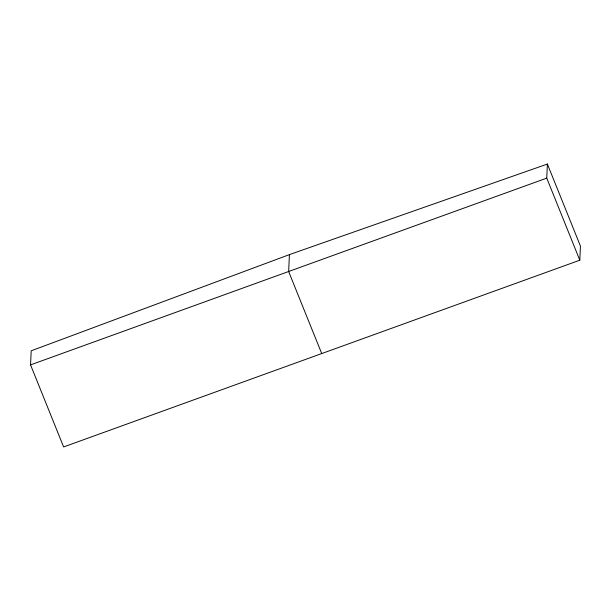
<?xml version="1.0" encoding="UTF-8"?>
<svg xmlns="http://www.w3.org/2000/svg" width="611" height="611" viewBox="0 0 611 611"><rect width="100%" height="100%" fill="white"/><g stroke="black" fill="none" stroke-linecap="round" stroke-linejoin="round"><path stroke-width="0.92" d="M30.55 364.882L31.192 350.806L289.415 254.611L547.38 164.054L580.45 246.118L579.808 260.194L63.62 446.947L30.55 364.882L546.746 178.129L547.38 164.054M289.415 254.611L288.644 271.505L321.714 353.57M546.746 178.129L579.808 260.194"/></g></svg>
